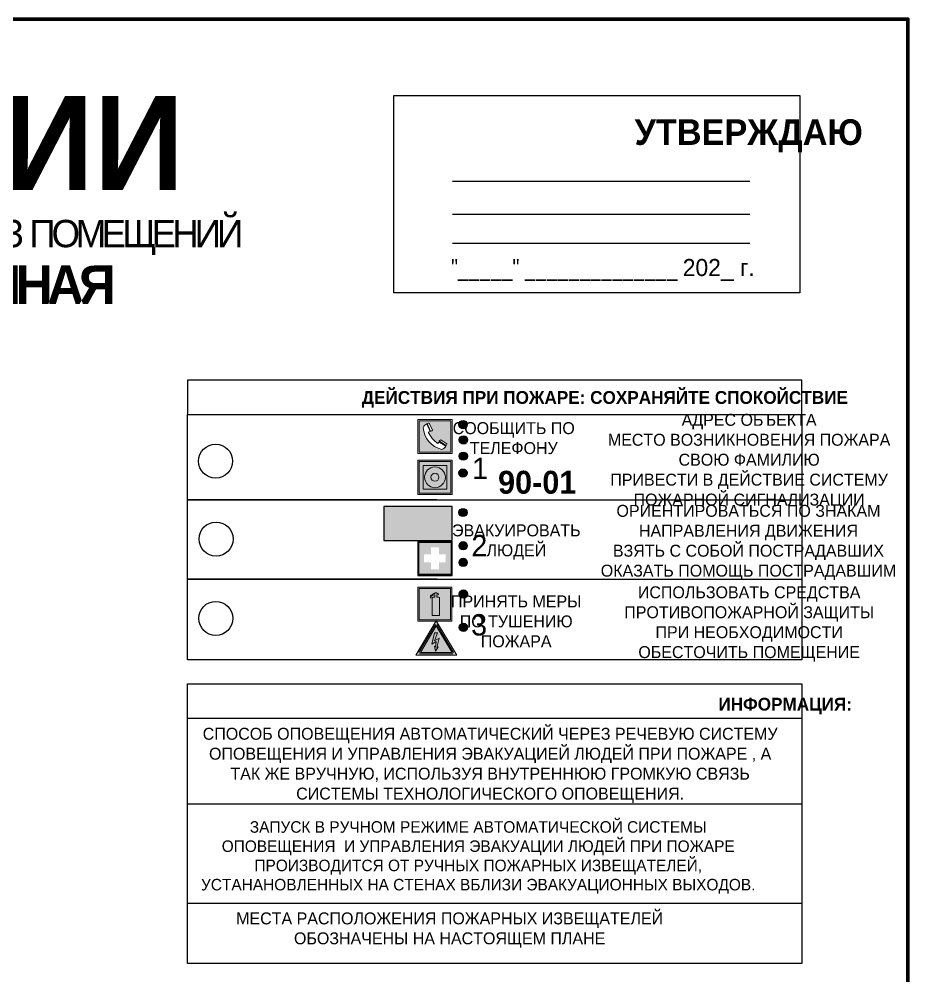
# Model space of a CAD drawing. Header units: millimetres. Extents: x 13810 to 67229, y 12374 to 21950.
# Drawn here: x 37051.4 to 37259.4, y 20048.6 to 20272.6 of the extents above; entities that cross this region are included whole.
import ezdxf

# ---------------------------------------------------------------- set-up
doc = ezdxf.new("R2010")
doc.units = ezdxf.units.MM
doc.styles.add('обычный', font='arial.ttf')

# ---------------------------------------------------------------- blocks, each defined once
blk = doc.blocks.new('A$C3E6D3DDE')
at = {"lineweight": 5}
h = blk.add_hatch(color=40, dxfattribs=at)
h.paths.add_polyline_path([(24.1, 1.45), (16.46, -11.35), (31.74, -11.35)])
h.paths.add_polyline_path([(24.09, -0.46), (30.03, -10.41), (18.14, -10.41)], flags=16)
h.paths.add_polyline_path([(24.54, -3.08), (23.41, -6.02), (25.13, -5.01), (24.33, -8.5), (24.82, -8.27), (23.79, -9.86), (23.4, -8.04), (23.8, -8.43), (24.04, -6.29), (22.39, -7.25), (23.44, -3.08)], flags=0)
h = blk.add_hatch(color=256, dxfattribs=at)
h.paths.add_polyline_path([(24.37, 0.03, 0.567511), (23.82, 0.03), (17.59, -10.4, 0.582454), (17.86, -10.88), (30.32, -10.88, 0.582149), (30.6, -10.4)])
h.paths.add_polyline_path([(24.09, -0.46), (18.14, -10.41), (30.03, -10.41)], flags=16)
h.paths.add_polyline_path([(24.54, -3.08), (23.41, -6.02), (25.13, -5.01), (24.33, -8.5), (24.82, -8.27), (23.79, -9.86), (23.4, -8.04), (23.8, -8.43), (24.04, -6.29), (22.39, -7.25), (23.44, -3.08)], flags=0)
h = blk.add_hatch(color=40, dxfattribs=at)
h.paths.add_polyline_path([(24.09, -0.46), (18.14, -10.41), (30.03, -10.41)])
h.paths.add_polyline_path([(24.82, -8.27), (23.79, -9.86), (23.4, -8.04), (23.8, -8.43), (24.04, -6.29), (22.39, -7.25), (23.44, -3.08), (24.54, -3.08), (23.41, -6.02), (25.13, -5.01), (24.33, -8.5)], flags=16)
at = {"color": 40, "lineweight": 5}
for p, q in [((16.46, -11.35), (24.1, 1.45)), ((24.1, 1.45), (31.74, -11.35))]:
    blk.add_line(p, q, dxfattribs=at)
at = {"lineweight": 5}
for p, q in [((17.59, -10.4), (23.82, 0.03)), ((24.37, 0.03), (30.6, -10.4)), ((18.14, -10.41), (24.09, -0.46)), ((23.44, -3.08), (22.39, -7.25)), ((23.41, -6.02), (24.54, -3.08)), ((24.54, -3.08), (23.44, -3.08)), ((24.09, -0.46), (30.03, -10.41)), ((22.39, -7.25), (24.04, -6.29)), ((25.13, -5.01), (23.41, -6.02)), ((24.04, -6.29), (23.8, -8.43)), ((24.33, -8.5), (25.13, -5.01)), ((18.14, -10.41), (30.03, -10.41)), ((23.8, -8.43), (23.4, -8.04)), ((23.4, -8.04), (23.79, -9.86)), ((23.79, -9.86), (24.82, -8.27)), ((24.82, -8.27), (24.33, -8.5)), ((17.86, -10.88), (30.32, -10.88))]:
    blk.add_line(p, q, dxfattribs=at)
at = {"color": 50, "lineweight": 5}
blk.add_line((31.74, -11.35), (16.46, -11.35), dxfattribs=at)
blk = doc.blocks.new('A$C456E1F9C')
at = {"lineweight": 5}
h = blk.add_hatch(color=242, dxfattribs=at)
h.paths.add_polyline_path([(0.51, -1.47), (0.51, -13.26), (12.29, -13.26), (12.29, -1.47)])
h.paths.add_polyline_path([(5.42, -4.95, -0.254479), (4.78, -5.4), (3.52, -2.53, -0.209735), (4.23, -2.4)], flags=16)
h.paths.add_polyline_path([(8.53, -8.6), (10.87, -10.17), (10.54, -10.76), (8.03, -9.13, -0.192251)], flags=16)
h.paths.add_polyline_path([(4.61, -5.49, 0.005518), (3.87, -5.72, 0.128647), (7.49, -10.01, 0.00809), (7.83, -9.33), (10.47, -10.97, -0.16736), (8.99, -12.25, -0.327862), (1.95, -3.95, -0.166952), (3.36, -2.62)], flags=16)
at = {"color": 242, "lineweight": 5}
for p, q in [((0, -13.77), (0, -0.97)), ((12.8, -0.97), (0, -0.97)), ((4.61, -5.49), (3.36, -2.62)), ((3.52, -2.53), (4.78, -5.4)), ((4.23, -2.4), (5.42, -4.95)), ((12.8, -13.77), (12.8, -0.97)), ((7.83, -9.33), (10.47, -10.97)), ((8.03, -9.13), (10.54, -10.76)), ((10.81, -10.12), (8.53, -8.6)), ((10.54, -10.76), (10.8, -10.3)), ((10.8, -10.3), (10.81, -10.12)), ((0, -13.77), (12.8, -13.77))]:
    blk.add_line(p, q, dxfattribs=at)
blk.add_lwpolyline([(0.51, -1.47), (12.29, -1.47), (12.29, -13.26), (0.51, -13.26)], close=True, dxfattribs=at)
for centre, radius, start, end in [((4.59, -5.34), 2.99, 114.2845, 152.1974), ((4.02, -3.27), 0.891, 76.3284, 123.7092), ((11.12, -3.31), 9.19, 183.9915, 256.6009), ((14.98, -39.1), 35.17, 107.1487, 108.4135), ((13.86, -0.94), 11.08, 205.5536, 234.8762), ((4.68, -4.59), 0.824, 276.9621, 334.0723), ((-13.31, 0.8), 23.44, 332.5487, 334.4027), ((8.94, -9.5), 0.989, 114.4092, 157.9388), ((7.87, -9.46), 3, 291.9291, 329.9329)]:
    blk.add_arc(centre, radius, start, end, dxfattribs=at)
blk = doc.blocks.new('A$C54414219')
at = {"true_color": 0xffffff}
h = blk.add_hatch(color=7, dxfattribs=at)
h.paths.add_polyline_path([(2.39, -9.45), (2.39, -18.3), (11.23, -18.3), (11.23, -9.45)], flags=0)
h.paths.add_polyline_path([(10.71, -13.87, -1), (2.92, -13.87, -1)], flags=0)
h.paths.add_polyline_path([(8.3, -13.87, -1), (5.33, -13.87, -1)], flags=0)
h.paths.add_polyline_path([(0.41, -7.47), (0.41, -20.27), (13.21, -20.27), (13.21, -7.47)])
h.paths.add_polyline_path([(0.92, -19.77), (12.71, -19.77), (12.71, -7.98), (0.92, -7.98)], flags=16)
h.paths.add_polyline_path([(11.23, -9.45), (11.23, -18.3), (2.39, -18.3), (2.39, -9.45)], flags=0)
at = {"lineweight": 5}
h = blk.add_hatch(color=242, dxfattribs=at)
h.paths.add_polyline_path([(12.71, -7.98), (0.92, -7.98), (0.92, -19.77), (12.71, -19.77)])
h.paths.add_polyline_path([(11.23, -18.3), (2.39, -18.3), (2.39, -9.45), (11.23, -9.45)], flags=16)
h.paths.add_polyline_path([(10.71, -13.87, -1), (2.92, -13.87, -1)], flags=0)
h.paths.add_polyline_path([(8.3, -13.87, -1), (5.33, -13.87, -1)], flags=0)
at = {"true_color": 0xffffff}
h = blk.add_hatch(color=7, dxfattribs=at)
h.paths.add_polyline_path([(2.39, -9.45), (2.39, -18.3), (11.23, -18.3), (11.23, -9.45)])
h.paths.add_polyline_path([(10.71, -13.87, -1), (2.92, -13.87, -1)], flags=16)
h.paths.add_polyline_path([(8.3, -13.87, -1), (5.33, -13.87, -1)], flags=0)
at = {"lineweight": 5}
h = blk.add_hatch(color=242, dxfattribs=at)
h.paths.add_polyline_path([(2.92, -13.87, 1), (10.71, -13.87, 1)])
h.paths.add_polyline_path([(8.3, -13.87, -1), (5.33, -13.87, -1)], flags=16)
at = {"color": 242, "lineweight": 5}
for p, q in [((0.41, -20.27), (0.41, -7.47)), ((0.41, -7.47), (13.21, -7.47)), ((0.41, -7.47), (13.21, -7.47)), ((13.21, -20.27), (13.21, -7.47)), ((0.41, -20.27), (13.21, -20.27))]:
    blk.add_line(p, q, dxfattribs=at)
for points in [[(0.92, -7.98), (12.71, -7.98), (12.71, -19.77), (0.92, -19.77)], [(2.39, -9.45), (11.23, -9.45), (11.23, -18.3), (2.39, -18.3)]]:
    blk.add_lwpolyline(points, close=True, dxfattribs=at)
for radius in [3.89, 1.49]:
    blk.add_circle((6.81, -13.87), radius, dxfattribs=at)
blk = doc.blocks.new('A$C32E8229D')
at = {"true_color": 0xffffff}
blk.add_hatch(color=7, dxfattribs=at).paths.add_polyline_path([(0, 0), (0, -8), (16, -8), (16, 0)])
h = blk.add_hatch(color=126)
h.paths.add_polyline_path([(0.2, -0.2), (15.8, -0.2), (15.8, -7.8), (0.2, -7.8)])
h.paths.add_polyline_path([(13.49, -2.05), (12.08, -2.05), (11.37, -2.63, 0.162397), (11.29, -2.84), (11.29, -3.63), (10.35, -3.63), (10.35, -4.05), (11.68, -4.05), (11.68, -3.48), (12.26, -4.28), (11.29, -5.1), (11.29, -6.78), (11.85, -6.78), (11.85, -5.44), (12.8, -4.64), (12.8, -5.94), (14.46, -5.94), (14.46, -5.39), (13.45, -5.39), (13.45, -3.97), (12.46, -2.59), (13.15, -2.59), (13.69, -3.34), (14.18, -3)], flags=16)
h.paths.add_polyline_path([(10.74, -1.82, 1), (11.8, -1.82, 1)], flags=16)
h.paths.add_polyline_path([(9.39, -3.59), (5.99, -3.59), (6.56, -3.03), (5.91, -3.03), (5.1, -3.83), (5.91, -4.64), (6.56, -4.64), (5.99, -4.09), (9.39, -4.09)], flags=16)
h.paths.add_polyline_path([(4.29, -1.08), (1.72, -1.08), (1.72, -6.6), (4.29, -6.6)], flags=16)
at = {"color": 126}
blk.add_lwpolyline([(16, -8), (0, -8), (0, 0), (16, 0)], close=True, dxfattribs=at)
blk = doc.blocks.new('A$C18900ED3')
h = blk.add_hatch(color=126)
h.paths.add_polyline_path([(-0.18, -0.18), (-7.02, -0.18), (-7.02, -7.02), (-0.18, -7.02)])
h.paths.add_polyline_path([(-5.89, -4.46), (-5.89, -2.77), (-4.46, -2.77), (-4.46, -1.31), (-2.77, -1.31), (-2.77, -2.77), (-1.33, -2.77), (-1.33, -4.46), (-2.77, -4.46), (-2.77, -5.89), (-4.46, -5.89), (-4.46, -4.46)], flags=16)
at = {"color": 126}
for p, q in [((-7.2, 0), (-7.2, -7.2)), ((0, 0), (-7.2, 0)), ((0, -7.2), (0, 0)), ((-7.02, -7.02), (-7.02, -0.18)), ((-7.02, -0.18), (-0.18, -0.18)), ((-0.18, -0.18), (-0.18, -7.02)), ((-7.2, -7.2), (0, -7.2)), ((-0.18, -7.02), (-7.02, -7.02))]:
    blk.add_line(p, q, dxfattribs=at)
blk = doc.blocks.new('A$C3AD82952')
at = {"true_color": 0xf5f5ff}
h = blk.add_hatch(color=7, dxfattribs=at)
h.dxf.hatch_style = 1
h.paths.add_polyline_path([(8.21, 8.73, 0.414214), (7.89, 9.05), (7.22, 9.05), (7.22, 9.92), (7.59, 9.92, 1), (7.57, 10.36), (7.22, 10.36), (7.22, 10.6), (6.43, 10.6), (6.43, 10.36), (6.01, 10.36), (4.74, 9.59), (4.74, 8.69), (4.98, 8.73), (4.98, 9.26), (6.12, 9.91), (6.43, 9.91), (6.43, 9.05), (5.76, 9.05, 0.414214), (5.44, 8.73), (5.44, 2.2), (8.21, 2.2)], flags=0)
h.paths.add_polyline_path([(12.8, 12.8), (0, 12.8), (0, 0), (12.8, 0)])
h.paths.add_polyline_path([(0.51, 12.29), (12.29, 12.29), (12.29, 0.51), (0.51, 0.51)], flags=16)
h.paths.add_polyline_path([(4.74, 9.59), (6.01, 10.36), (6.43, 10.36), (6.43, 10.6), (7.22, 10.6), (7.22, 10.36), (7.59, 10.36, -0.94586), (7.59, 9.92), (7.22, 9.92), (7.22, 9.05), (7.89, 9.05, -0.414214), (8.21, 8.73), (8.21, 2.2), (5.44, 2.2), (5.44, 8.73, -0.414214), (5.76, 9.05), (6.43, 9.05), (6.43, 9.91), (6.12, 9.91), (4.98, 9.26), (4.98, 8.73), (4.74, 8.69)], flags=0)
h = blk.add_hatch(color=242)
h.dxf.hatch_style = 1
h.paths.add_polyline_path([(12.29, 12.29), (0.51, 12.29), (0.51, 0.51), (12.29, 0.51)])
h.paths.add_polyline_path([(4.74, 8.69), (4.74, 9.59), (6.01, 10.36), (6.43, 10.36), (6.43, 10.6), (7.22, 10.6), (7.22, 10.36), (7.59, 10.36, -0.94586), (7.59, 9.92), (7.22, 9.92), (7.22, 9.05), (7.89, 9.05, -0.414214), (8.21, 8.73), (8.21, 2.2), (5.44, 2.2), (5.44, 8.73, -0.414214), (5.76, 9.05), (6.43, 9.05), (6.43, 9.91), (6.12, 9.91), (4.98, 9.26), (4.98, 8.73)], flags=16)
h = blk.add_hatch(color=7, dxfattribs=at)
h.dxf.hatch_style = 1
h.paths.add_polyline_path([(8.21, 8.73, 0.414214), (7.89, 9.05), (7.22, 9.05), (7.22, 9.92), (7.59, 9.92, 1), (7.57, 10.36), (7.22, 10.36), (7.22, 10.6), (6.43, 10.6), (6.43, 10.36), (6.01, 10.36), (4.74, 9.59), (4.74, 8.69), (4.98, 8.73), (4.98, 9.26), (6.12, 9.91), (6.43, 9.91), (6.43, 9.05), (5.76, 9.05, 0.414214), (5.44, 8.73), (5.44, 2.2), (8.21, 2.2)])
at = {"color": 242, "lineweight": 5}
for p, q in [((0, 0), (0, 12.8)), ((0, 12.8), (12.8, 12.8)), ((12.8, 0), (12.8, 12.8)), ((6.01, 10.36), (4.74, 9.59)), ((4.74, 9.59), (4.74, 8.69)), ((4.74, 8.69), (4.98, 8.73)), ((4.98, 9.26), (6.12, 9.91)), ((4.98, 8.73), (4.98, 9.26)), ((5.44, 2.2), (5.44, 8.73)), ((5.76, 9.05), (6.43, 9.05)), ((6.01, 10.36), (6.43, 10.36)), ((6.12, 9.91), (6.43, 9.91)), ((7.22, 10.6), (6.43, 10.6)), ((6.43, 10.6), (6.43, 10.36)), ((6.43, 9.91), (6.43, 9.05)), ((7.22, 10.36), (7.22, 10.6)), ((7.59, 10.36), (7.22, 10.36)), ((7.22, 9.05), (7.22, 9.92)), ((7.59, 9.92), (7.22, 9.92)), ((7.89, 9.05), (7.22, 9.05)), ((8.21, 2.2), (8.21, 8.73)), ((0, 0), (12.8, 0)), ((5.44, 2.2), (8.21, 2.2))]:
    blk.add_line(p, q, dxfattribs=at)
blk.add_lwpolyline([(0.51, 12.29), (12.29, 12.29), (12.29, 0.51), (0.51, 0.51)], close=True, dxfattribs=at)
for centre, radius, start, end in [((5.76, 8.73), 0.32, 90, 180), ((7.58, 10.14), 0.223, 273.1875, 86.8125), ((7.89, 8.73), 0.32, 0, 90)]:
    blk.add_arc(centre, radius, start, end, dxfattribs=at)

msp = doc.modelspace()

# ---------------------------------------------------------------- hatches: boundary and pattern name
at = {"lineweight": 0}
h = msp.add_hatch(color=256, dxfattribs=at)
h.dxf.hatch_style = 1
h.paths.add_polyline_path([(37154.34, 20177.67, 1), (37156.27, 20177.67, 1)])
h = msp.add_hatch(color=256, dxfattribs=at)
h.dxf.hatch_style = 1
h.paths.add_polyline_path([(37154.45, 20174.09, 1), (37156.38, 20174.09, 1)])
h = msp.add_hatch(color=256, dxfattribs=at)
h.dxf.hatch_style = 1
h.paths.add_polyline_path([(37154.41, 20170.28, 1), (37156.34, 20170.28, 1)])
h = msp.add_hatch(color=256, dxfattribs=at)
h.dxf.hatch_style = 1
h.paths.add_polyline_path([(37154.33, 20166.35, 1), (37156.26, 20166.35, 1)])
h = msp.add_hatch(color=256, dxfattribs=at)
h.dxf.hatch_style = 1
h.paths.add_polyline_path([(37154.34, 20157.08, 1), (37156.27, 20157.08, 1)])
h = msp.add_hatch(color=256, dxfattribs=at)
h.dxf.hatch_style = 1
h.paths.add_polyline_path([(37154.38, 20149.3, 1), (37156.31, 20149.3, 1)])
h = msp.add_hatch(color=256, dxfattribs=at)
h.dxf.hatch_style = 1
h.paths.add_polyline_path([(37154.37, 20145.4, 1), (37156.3, 20145.4, 1)])
h = msp.add_hatch(color=256, dxfattribs=at)
h.dxf.hatch_style = 1
h.paths.add_polyline_path([(37154.43, 20137.98, 1), (37156.36, 20137.98, 1)])
h = msp.add_hatch(color=256, dxfattribs=at)
h.dxf.hatch_style = 1
h.paths.add_polyline_path([(37154.43, 20130.21, 1), (37156.37, 20130.21, 1)])

# ---------------------------------------------------------------- linework, layer by layer
at = {"color": 2, "lineweight": 100}
msp.add_lwpolyline([(36659.41, 20272.58), (37259.41, 20272.58), (37259.41, 19877.58), (36659.41, 19877.58)], close=True, dxfattribs=at)
for points in [[(37139.12, 20254.74), (37234.13, 20254.74), (37234.13, 20208.53), (37139.12, 20208.53)], [(37090.8, 20180.03), (37234.57, 20180.03), (37234.57, 20188.08), (37090.8, 20188.08)], [(37090.8, 20180.03), (37234.57, 20180.03), (37234.57, 20122.63), (37090.8, 20122.63)]]:
    msp.add_lwpolyline(points, close=True)
for points in [[(37152.88, 20234.69), (37222.4, 20234.69)], [(37152.88, 20226.93), (37222.4, 20226.93)], [(37152.88, 20220.14), (37222.4, 20220.14)], [(37149.22, 20160.03), (37090.8, 20160.03), (37234.57, 20160.03)], [(37149.22, 20141.46), (37090.8, 20141.46), (37234.57, 20141.46)]]:
    msp.add_lwpolyline(points)
at = {"color": 0}
msp.add_lwpolyline([(37090.8, 20116.97), (37234.57, 20116.97), (37234.57, 20051.52), (37090.8, 20051.52)], close=True, dxfattribs=at)
for points in [[(37090.8, 20108.92), (37234.57, 20108.92)], [(37090.8, 20088.92), (37234.57, 20088.92)], [(37090.8, 20065.67), (37234.57, 20065.67)]]:
    msp.add_lwpolyline(points, dxfattribs=at)
for centre, radius in [((37155.31, 20177.67), 0.966), ((37097.42, 20169.11), 3.98), ((37155.41, 20174.09), 0.966), ((37155.37, 20170.28), 0.966), ((37155.29, 20166.35), 0.966), ((37155.3, 20157.08), 0.966), ((37097.52, 20150.88), 3.98), ((37155.34, 20149.3), 0.966), ((37155.34, 20145.4), 0.966), ((37155.4, 20137.98), 0.966), ((37097.46, 20132.3), 3.98), ((37155.4, 20130.21), 0.966)]:
    msp.add_circle(centre, radius)

# ---------------------------------------------------------------- block references
for name, p, xscale, yscale, zscale in [('A$C456E1F9C', (37144.75, 20179.49), 0.625, 0.625, 0.625), ('A$C54414219', (37144.49, 20174), 0.625, 0.625, 0.625), ('A$C18900ED3', (37152.75, 20150.36), 1.111111111007631, 1.111111111007631, 1.111111111007631), ('A$C3AD82952', (37144.7, 20131.62), 0.625, 0.625, 0.625), ('A$C3E6D3DDE', (37133.99, 20130.82), 0.625, 0.625, 0.625)]:
    msp.add_blockref(name, p, dxfattribs=dict(xscale=xscale, yscale=yscale, zscale=zscale))
at = {"xscale": -1}
msp.add_blockref('A$C32E8229D', (37152.75, 20158.51), dxfattribs=at)

# ---------------------------------------------------------------- texts
at = {"lineweight": 0, "style": 'обычный'}
for s, insert, char_height, width, attachment_point in [('{\\fProxima Nova Rg|b1|i0|c204|p2;ПЛАН ЭВАКУАЦИИ}', (36812.92, 20254.59), 22, 493.8901, 1), ('\\pi-18,l18,t18;{\\fProxima Nova Rg|b1|i0|c204|p2;УТВЕРЖДАЮ\\H1.1997x; }', (37222.16, 20245.27), 6, 126.6484, 5), ('{\\fArial Narrow|b0|i0|c204|p34;"_____" ______________ \\fProxima Nova Rg|b0|i0|c204|p2;202_ г. }', (37188.03, 20213.86), 4, 78.6503, 5), ('{\\fProxima Nova Rg|b1|i0|c204|p2;ДЕЙСТВИЯ ПРИ ПОЖАРЕ: СОХРАНЯЙТЕ СПОКОЙСТВИЕ\\H1.6644x; }', (37188.51, 20183.58), 3, 175.1736, 5), ('\\pi-8.4,l8.4,t8.4;{\\fProxima Nova Rg|b0|i0|c204|p2;АДРЕС ОБЪЕКТА\\PМЕСТО ВОЗНИКНОВЕНИЯ ПОЖАРА \\PСВОЮ ФАМИЛИЮ\\PПРИВЕСТИ В ДЕЙСТВИЕ СИСТЕМУ \\PПОЖАРНОЙ СИГНАЛИЗАЦИИ}', (37222.26, 20169.04), 2.8, 126.6484, 5), ('{\\fProxima Nova Rg|b0|i0|c204|p2;СООБЩИТЬ ПО \\PТЕЛЕФОНУ}', (37167.18, 20174.48), 2.8, 126.6484, 5), ('{\\fProxima Nova Rg|b0|i0|c204|p2;1\\H1.1667x; }', (37159.29, 20167.42), 5, 126.6484, 5), ('{\\fProxima Nova Rg|b1|i0|c204|p2;\\H1.0714x;90-01\\fProxima Nova Rg|b0|i0|c204|p2;\\H0.93331x; \\H1.3449x; }', (37172.67, 20164.13), 5, 126.6484, 5), ('\\pi-8.4,l8.4,t8.4;{\\fProxima Nova Rg|b0|i0|c204|p2;ОРИЕНТИРОВАТЬСЯ ПО ЗНАКАМ \\PНАПРАВЛЕНИЯ ДВИЖЕНИЯ\\PВЗЯТЬ С СОБОЙ ПОСТРАДАВШИХ\\PОКАЗАТЬ ПОМОЩЬ ПОСТРАДАВШИМ}', (37222.11, 20150.07), 2.8, 126.6484, 5), ('{\\fProxima Nova Rg|b0|i0|c204|p2;ЭВАКУИРОВАТЬ \\PЛЮДЕЙ}', (37167.79, 20150.16), 2.8, 126.6484, 5), ('{\\fProxima Nova Rg|b0|i0|c204|p2;2\\H1.1967x; }', (37159.13, 20149.33), 5, 126.6484, 5), ('\\pi-8.4,l8.4,t8.4;{\\fProxima Nova Rg|b0|i0|c204|p2;ИСПОЛЬЗОВАТЬ СРЕДСТВА \\PПРОТИВОПОЖАРНОЙ ЗАЩИТЫ \\PПРИ НЕОБХОДИМОСТИ \\PОБЕСТОЧИТЬ ПОМЕЩЕНИЕ}', (37222.27, 20131), 2.8, 126.6484, 5), ('{\\fProxima Nova Rg|b0|i0|c204|p2;ПРИНЯТЬ МЕРЫ \\PПО ТУШЕНИЮ \\PПОЖАРА}', (37167.75, 20131.58), 2.8, 126.6484, 5), ('{\\fProxima Nova Rg|b0|i0|c204|p2;3\\H1.1967x; }', (37159.07, 20130.76), 5, 126.6484, 5), ('{\\fProxima Nova Rg|b1|i0|c204|p2;ИНФОРМАЦИЯ:\\H1.1997x; }', (37230.7, 20111.78), 3, 175.1736, 5), ('{\\fProxima Nova Rg|b0|i0|c204|p2;СПОСОБ ОПОВЕЩЕНИЯ АВТОМАТИЧЕСКИЙ ЧЕРЕЗ РЕЧЕВУЮ СИСТЕМУ ОПОВЕЩЕНИЯ И УПРАВЛЕНИЯ ЭВАКУАЦИЕЙ ЛЮДЕЙ ПРИ ПОЖАРЕ , А ТАК ЖЕ ВРУЧНУЮ, ИСПОЛЬЗУЯ ВНУТРЕННЮЮ ГРОМКУЮ СВЯЗЬ СИСТЕМЫ ТЕХНОЛОГИЧЕСКОГО ОПОВЕЩЕНИЯ.}', (37161.66, 20097.88), 2.8, 137.0334, 5), ('{\\fProxima Nova Rg|b0|i0|c204|p2;\\P\\pt8.1;ЗАПУСК В РУЧНОМ РЕЖИМЕ АВТОМАТИЧЕСКОЙ СИСТЕМЫ ОПОВЕЩЕНИЯ  И УПРАВЛЕНИЯ ЭВАКУАЦИИ ЛЮДЕЙ ПРИ ПОЖАРЕ ПРОИЗВОДИТСЯ ОТ РУЧНЫХ ПОЖАРНЫХ ИЗВЕЩАТЕЛЕЙ, УСТАНАНОВЛЕННЫХ НА СТЕНАХ ВБЛИЗИ ЭВАКУАЦИОННЫХ ВЫХОДОВ. }', (37158.87, 20078.58), 2.7, 131.4512, 5), ('\\pt8.4;{\\fProxima Nova Rg|b0|i0|c204|p2;\\PМЕСТА РАСПОЛОЖЕНИЯ ПОЖАРНЫХ ИЗВЕЩАТЕЛЕЙ ОБОЗНАЧЕНЫ НА НАСТОЯЩЕМ ПЛАНЕ}', (37152.18, 20061.66), 2.8, 118.5618, 5)]:
    msp.add_mtext(s, dxfattribs=dict(at, insert=insert, char_height=char_height, width=width, attachment_point=attachment_point))
at = {"color": 0, "lineweight": 0, "insert": (36965.51, 20225.12), "char_height": 8, "width": 449.2158, "attachment_point": 5, "style": 'обычный'}
msp.add_mtext('{\\fArial Black|b1|i0|c204|p34;\\H2x;\\T0.85;  \\fArial Narrow|b0|i0|c204|p34;\\H0.8x;\\W0.9;\\P\\fProxima Nova Rg|b0|i0|c204|p2;\\H0.5x;\\W1;\\C256;ПРИ ПОЖАРЕ  ИЛИ ДРУГИХ ЧРЕЗВЫЧАЙНЫХ СИТУАЦИЯХ  ИЗ ПОМЕЩЕНИЙ\\P\\fProxima Nova Rg|b1|i0|c204|p2;\\H1.4063x;УЧАСТОК ЦДГ : РАСКОМАНДИРОВОЧНАЯ}', dxfattribs=at)

doc.saveas('drawing.dxf')
